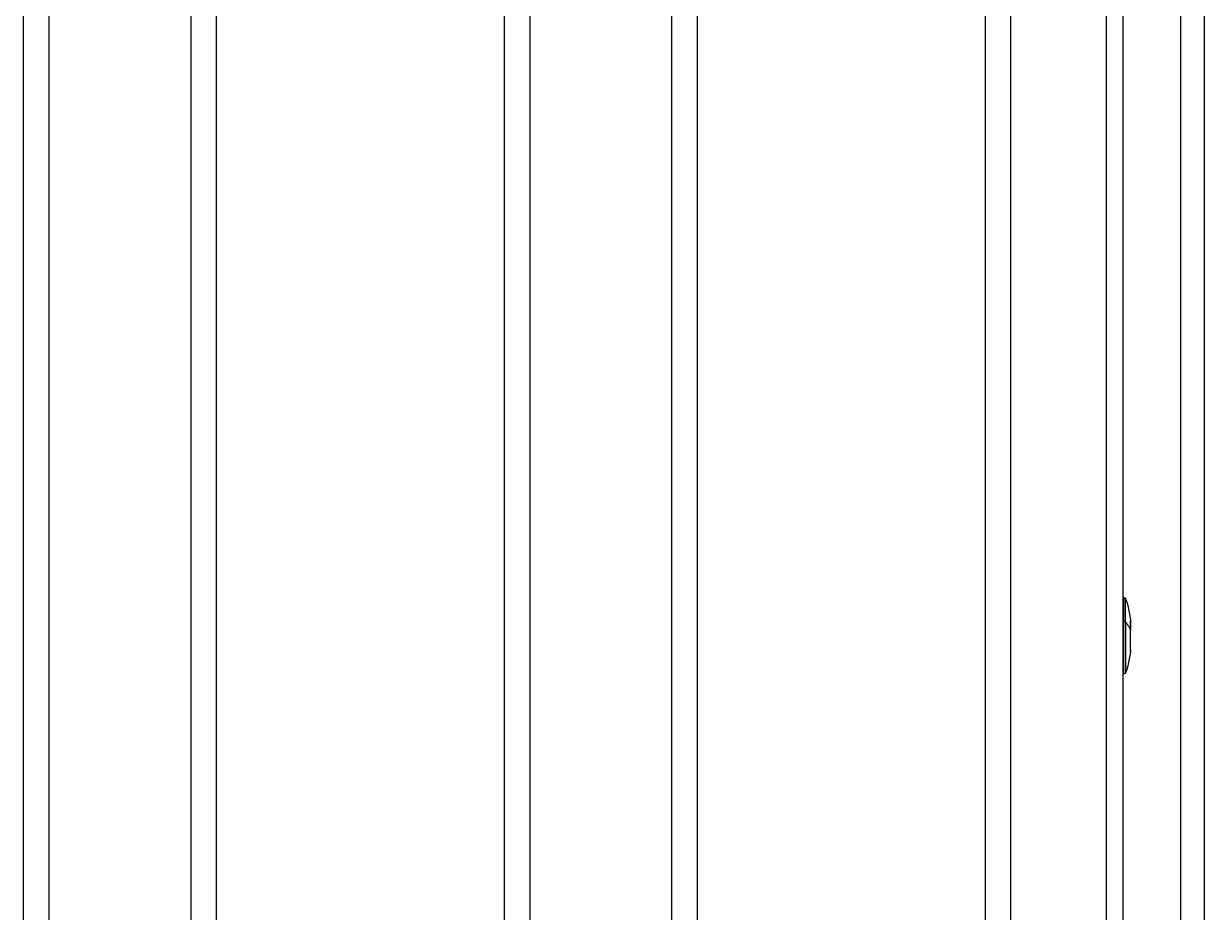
# Model space of a CAD drawing. Header units: millimetres. Extents: x -1283 to 2747, y -259 to 2557.
# Drawn here: x 923 to 1062.2, y 1891.5 to 1996.2 of the extents above; entities that cross this region are included whole.
import ezdxf

# ---------------------------------------------------------------- set-up
doc = ezdxf.new("R2010")
doc.units = ezdxf.units.MM
doc.header["$MEASUREMENT"] = 0
doc.layers.add('Utwórz2D linie widoczne', color=7, linetype='Continuous', true_color=0x000000)

msp = doc.modelspace()

# ---------------------------------------------------------------- linework, layer by layer
at = {"layer": 'Utwórz2D linie widoczne'}
for p, q in [((1059.38, 1341.72), (1059.38, 2061.38)), ((1062.15, 1341.72), (1062.15, 2061.38)), ((922.95, 1346.65), (922.95, 2055.65)), ((925.95, 1346.65), (925.95, 2055.65)), ((942.65, 2055.65), (942.65, 1346.65)), ((945.65, 2055.65), (945.65, 1346.65)), ((979.65, 1346.65), (979.65, 2055.65)), ((982.65, 1346.65), (982.65, 2055.65)), ((999.35, 2055.65), (999.35, 1346.65)), ((1002.35, 2055.65), (1002.35, 1346.65)), ((1036.35, 1346.65), (1036.35, 2055.65)), ((1039.35, 1346.65), (1039.35, 2055.65)), ((1052.57, 1343.15), (1052.57, 2040.3)), ((1050.57, 2031.14), (1050.57, 1343.15)), ((1052.57, 1928.58), (1052.67, 1928.58)), ((1052.67, 1925.74), (1052.67, 1928.58)), ((1052.67, 1928.58), (1052.68, 1928.58)), ((1052.68, 1928.58), (1052.69, 1928.58)), ((1052.69, 1928.58), (1052.69, 1928.58)), ((1052.69, 1928.58), (1052.7, 1928.58)), ((1052.7, 1928.58), (1052.71, 1928.58)), ((1052.71, 1928.58), (1052.71, 1928.57)), ((1052.71, 1928.57), (1052.72, 1928.57)), ((1052.72, 1928.57), (1052.73, 1928.57)), ((1052.73, 1928.57), (1052.73, 1928.57)), ((1052.73, 1928.57), (1052.74, 1928.57)), ((1052.74, 1928.57), (1052.75, 1928.56)), ((1052.75, 1928.56), (1052.75, 1928.56)), ((1052.75, 1928.56), (1052.76, 1928.56)), ((1052.76, 1928.56), (1052.77, 1928.56)), ((1052.77, 1928.56), (1052.77, 1928.55)), ((1052.77, 1928.55), (1052.78, 1928.55)), ((1052.78, 1928.55), (1052.78, 1928.55)), ((1052.78, 1928.55), (1052.79, 1928.54)), ((1052.79, 1928.54), (1052.79, 1928.54)), ((1052.79, 1928.54), (1052.8, 1928.53)), ((1052.8, 1928.53), (1052.81, 1928.53)), ((1052.81, 1928.53), (1052.81, 1928.52)), ((1052.81, 1928.52), (1052.82, 1928.52)), ((1052.82, 1928.52), (1052.82, 1928.51)), ((1052.82, 1928.51), (1052.82, 1928.51)), ((1052.82, 1928.51), (1052.83, 1928.5)), ((1052.83, 1928.5), (1052.83, 1928.5)), ((1052.83, 1928.5), (1052.84, 1928.49)), ((1052.84, 1928.49), (1052.84, 1928.49)), ((1052.84, 1928.49), (1052.84, 1928.48)), ((1052.84, 1928.48), (1052.85, 1928.47)), ((1052.85, 1928.47), (1052.85, 1928.47)), ((1052.85, 1928.47), (1052.85, 1928.46)), ((1052.85, 1928.46), (1052.86, 1928.46)), ((1052.86, 1928.46), (1052.86, 1928.45)), ((1052.86, 1928.45), (1052.86, 1928.44)), ((1052.86, 1925.69), (1052.86, 1928.44)), ((1052.86, 1928.44), (1052.99, 1928.03)), ((1052.99, 1928.03), (1053.11, 1927.63)), ((1053.11, 1927.63), (1053.21, 1927.22)), ((1053.21, 1927.22), (1053.3, 1926.8)), ((1053.3, 1926.8), (1053.38, 1926.39)), ((1052.57, 1925.74), (1052.67, 1925.74)), ((1052.67, 1925.74), (1052.86, 1925.69)), ((1052.67, 1919.58), (1052.67, 1925.74)), ((1052.93, 1925.62), (1052.86, 1925.69)), ((1052.86, 1925.69), (1052.86, 1919.72)), ((1052.99, 1925.54), (1052.93, 1925.62)), ((1053.05, 1925.46), (1052.99, 1925.54)), ((1053.11, 1925.38), (1053.05, 1925.46)), ((1053.17, 1925.3), (1053.11, 1925.38)), ((1053.22, 1925.22), (1053.17, 1925.3)), ((1053.27, 1925.13), (1053.22, 1925.22)), ((1053.32, 1925.05), (1053.27, 1925.13)), ((1053.38, 1926.39), (1053.44, 1925.97)), ((1053.44, 1925.97), (1053.44, 1924.78)), ((1053.44, 1925.96), (1053.45, 1925.93)), ((1053.45, 1925.93), (1053.45, 1925.89)), ((1053.45, 1925.89), (1053.45, 1925.86)), ((1053.45, 1925.86), (1053.45, 1925.83)), ((1053.45, 1924.74), (1053.45, 1925.83)), ((1053.36, 1924.96), (1053.32, 1925.05)), ((1053.4, 1924.87), (1053.36, 1924.96)), ((1053.44, 1924.78), (1053.4, 1924.87)), ((1053.44, 1924.78), (1053.44, 1924.77)), ((1053.44, 1922.19), (1053.44, 1924.78)), ((1053.44, 1924.77), (1053.45, 1924.77)), ((1053.45, 1924.77), (1053.45, 1924.76)), ((1053.45, 1924.76), (1053.45, 1924.76)), ((1053.45, 1924.76), (1053.45, 1924.75)), ((1053.45, 1924.75), (1053.45, 1924.75)), ((1053.45, 1924.75), (1053.45, 1924.74)), ((1053.45, 1924.74), (1053.45, 1924.74)), ((1053.45, 1924.74), (1053.45, 1924.73)), ((1053.45, 1924.73), (1053.45, 1924.73)), ((1053.45, 1924.73), (1053.45, 1924.72)), ((1053.45, 1924.72), (1053.45, 1924.72)), ((1053.45, 1922.33), (1053.45, 1924.72)), ((1053.45, 1922.33), (1053.45, 1922.3)), ((1053.45, 1922.3), (1053.45, 1922.27)), ((1053.21, 1920.94), (1053.11, 1920.53)), ((1053.3, 1921.36), (1053.21, 1920.94)), ((1053.38, 1921.77), (1053.3, 1921.36)), ((1053.44, 1922.19), (1053.38, 1921.77)), ((1053.45, 1922.23), (1053.44, 1922.2)), ((1053.45, 1922.27), (1053.45, 1922.23)), ((1052.67, 1919.58), (1052.57, 1919.58)), ((1052.68, 1919.58), (1052.67, 1919.58)), ((1052.69, 1919.58), (1052.68, 1919.58)), ((1052.7, 1919.58), (1052.69, 1919.58)), ((1052.69, 1919.58), (1052.69, 1919.58)), ((1052.71, 1919.58), (1052.7, 1919.58)), ((1052.72, 1919.59), (1052.71, 1919.58)), ((1052.71, 1919.58), (1052.71, 1919.58)), ((1052.73, 1919.59), (1052.72, 1919.59)), ((1052.74, 1919.59), (1052.73, 1919.59)), ((1052.73, 1919.59), (1052.73, 1919.59)), ((1052.75, 1919.59), (1052.74, 1919.59)), ((1052.76, 1919.6), (1052.75, 1919.6)), ((1052.75, 1919.6), (1052.75, 1919.59)), ((1052.77, 1919.6), (1052.76, 1919.6)), ((1052.78, 1919.61), (1052.77, 1919.61)), ((1052.77, 1919.61), (1052.77, 1919.6)), ((1052.79, 1919.62), (1052.78, 1919.61)), ((1052.78, 1919.61), (1052.78, 1919.61)), ((1052.8, 1919.63), (1052.79, 1919.62)), ((1052.79, 1919.62), (1052.79, 1919.62)), ((1052.81, 1919.63), (1052.8, 1919.63)), ((1052.82, 1919.64), (1052.81, 1919.63)), ((1052.81, 1919.63), (1052.81, 1919.63)), ((1052.83, 1919.66), (1052.82, 1919.65)), ((1052.82, 1919.65), (1052.82, 1919.64)), ((1052.82, 1919.64), (1052.82, 1919.64)), ((1052.84, 1919.67), (1052.83, 1919.66)), ((1052.83, 1919.66), (1052.83, 1919.66)), ((1052.85, 1919.68), (1052.84, 1919.68)), ((1052.84, 1919.68), (1052.84, 1919.67)), ((1052.84, 1919.67), (1052.84, 1919.67)), ((1052.86, 1919.7), (1052.85, 1919.7)), ((1052.85, 1919.7), (1052.85, 1919.69)), ((1052.85, 1919.69), (1052.85, 1919.68)), ((1052.99, 1920.12), (1052.86, 1919.72)), ((1052.86, 1919.72), (1052.86, 1919.71)), ((1052.86, 1919.71), (1052.86, 1919.7)), ((1053.11, 1920.53), (1052.99, 1920.12))]:
    msp.add_line(p, q, dxfattribs=at)

doc.saveas('drawing.dxf')
